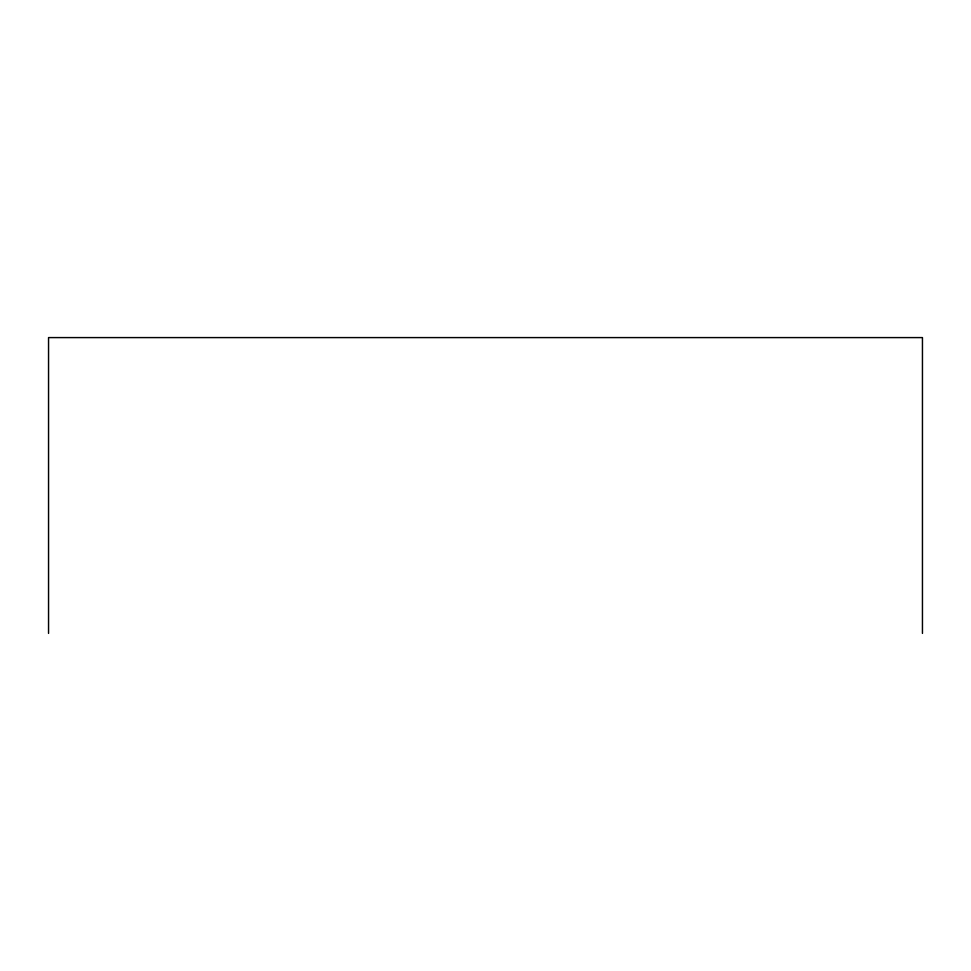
<?xml version="1.0" encoding="UTF-8"?>
<svg xmlns="http://www.w3.org/2000/svg" width="971" height="971" viewBox="0 0 971 971"><rect width="100%" height="100%" fill="white"/><g stroke="black" fill="none" stroke-linecap="round" stroke-linejoin="round"><path stroke-width="1.46" d="M922.45 633.408L922.45 337.592L48.55 337.592L48.55 633.408"/></g></svg>
